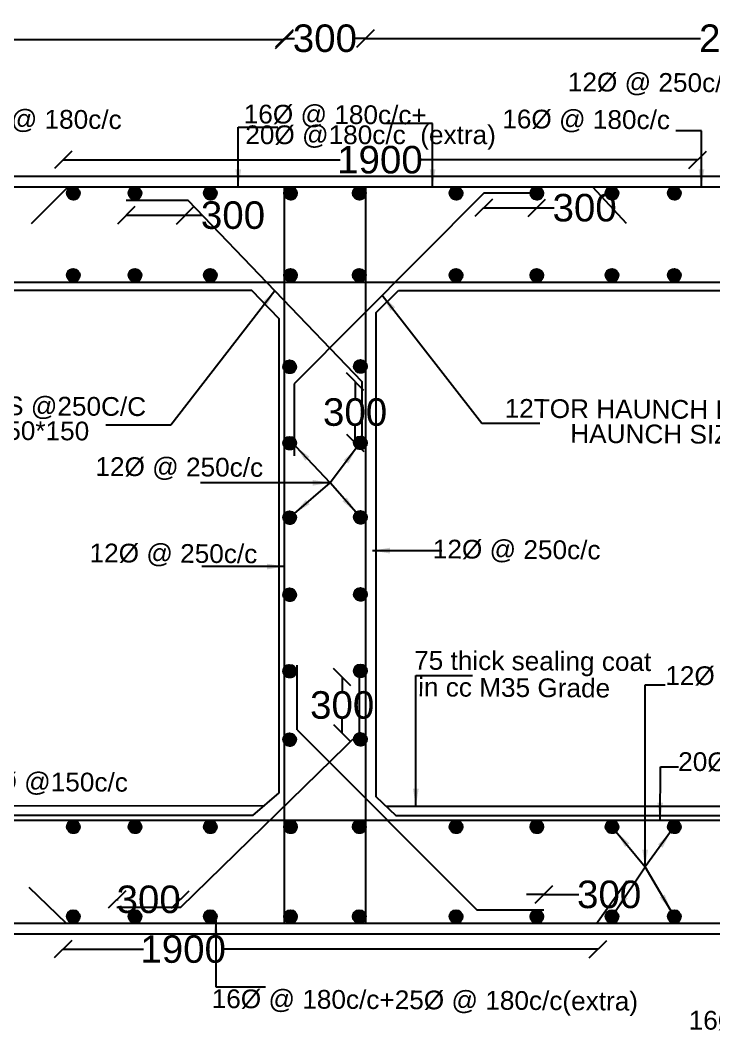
# Model space of a CAD drawing. Header units: millimetres. Extents: x 5124 to 3877021, y 2311 to 45953129.
# Drawn here: x 3862518 to 3866294, y 45940651 to 45946195 of the extents above; entities that cross this region are included whole.
import ezdxf

# ---------------------------------------------------------------- set-up
doc = ezdxf.new("R2010")
doc.units = ezdxf.units.MM
doc.header["$MEASUREMENT"] = 0
doc.layers.add('DIMENSION', color=7, linetype='Continuous')
doc.layers.add('DRAWING', color=7, linetype='Continuous')
doc.styles.get("Standard").update_dxf_attribs({"font": 'arial.ttf', "height": 150})
doc.dimstyles.get("Standard").update_dxf_attribs({"dimtxt": 200, "dimasz": 110, "dimexe": 0.18, "dimexo": 0.0625, "dimgap": 0.09, "dimtad": 0, "dimtih": 1, "dimtoh": 1, "dimdec": 0, "dimzin": 0, "dimdsep": 46, "dimtxsty": 'Standard', "dimblk": 'OBLIQUE', "dimcen": 0.09, "dimse1": 1, "dimse2": 1, "dimadec": 0, "dimazin": 0, "dimtfac": 1, "dimtdec": 0, "dimtofl": 0, "dimtmove": 0, "dimatfit": 3, "dimfxl": 1, "dimtolj": 1, "dimtzin": 0, "dimarcsym": 0})

# ---------------------------------------------------------------- blocks, each defined once
blk = doc.blocks.new('_Oblique')
at = {"color": 0, "linetype": 'ByBlock', "lineweight": -2}
blk.add_line((-0.5, -0.5), (0.5, 0.5), dxfattribs=at)
blk = doc.blocks.new('*D128')
at = {"layer": 'Defpoints', "color": 0, "transparency": 16777216}
for p in [(3863955.9, 45946088.7), (3863955.9, 45945287.4), (3859900.5, 45945269.2)]:
    blk.add_point(p, dxfattribs=at)
at = {"layer": 'DIMENSION', "color": 0, "lineweight": -2, "transparency": 16777216}
for p, q in [((3859900.5, 45946088.7), (3861703.1, 45946088.7)), ((3863955.9, 45946088.7), (3862153.3, 45946088.7))]:
    blk.add_line(p, q, dxfattribs=at)
at = {"layer": 'DIMENSION', "color": 0, "lineweight": -2, "transparency": 16777216, "xscale": 95, "yscale": 95, "zscale": 95, "rotation": 180}
blk.add_blockref('_Oblique', (3859900.5, 45946088.7), dxfattribs=at)
at = {"layer": 'DIMENSION', "color": 0, "lineweight": -2, "transparency": 16777216, "xscale": 95, "yscale": 95, "zscale": 95}
blk.add_blockref('_Oblique', (3863955.9, 45946088.7), dxfattribs=at)
at = {"layer": 'DIMENSION', "color": 0, "transparency": 16777216, "insert": (3861928.2, 45946088.7), "char_height": 150, "attachment_point": 5}
blk.add_mtext('\\A1;2300', dxfattribs=at)
blk = doc.blocks.new('*D132')
at = {"layer": 'Defpoints', "color": 0, "transparency": 16777216}
for p in [(3863095, 45945215.5), (3863415.9, 45945215.5), (3863415.9, 45945132.1)]:
    blk.add_point(p, dxfattribs=at)
at = {"layer": 'DIMENSION', "color": 0, "lineweight": -2, "transparency": 16777216}
for p, q in [((3863095, 45945132.1), (3863415.9, 45945132.1)), ((3863415.9, 45945132.1), (3863510.9, 45945132.1))]:
    blk.add_line(p, q, dxfattribs=at)
at = {"layer": 'DIMENSION', "color": 0, "lineweight": -2, "transparency": 16777216, "xscale": 95, "yscale": 95, "zscale": 95, "rotation": 180}
blk.add_blockref('_Oblique', (3863095, 45945132.1), dxfattribs=at)
at = {"layer": 'DIMENSION', "color": 0, "lineweight": -2, "transparency": 16777216, "xscale": 95, "yscale": 95, "zscale": 95}
blk.add_blockref('_Oblique', (3863415.9, 45945132.1), dxfattribs=at)
at = {"layer": 'DIMENSION', "color": 0, "transparency": 16777216, "insert": (3863676.4, 45945132.1), "char_height": 150, "attachment_point": 5}
blk.add_mtext('\\A1;300', dxfattribs=at)
blk = doc.blocks.new('*D133')
at = {"layer": 'Defpoints', "color": 0, "transparency": 16777216}
for p in [(3864378.2, 45944225.8), (3864341.2, 45943892.2), (3864370.2, 45943892.2)]:
    blk.add_point(p, dxfattribs=at)
at = {"layer": 'DIMENSION', "color": 0, "lineweight": -2, "transparency": 16777216}
for p, q in [((3864341.2, 45944225.8), (3864341.2, 45944135.6)), ((3864341.2, 45943892.2), (3864341.2, 45943982.3))]:
    blk.add_line(p, q, dxfattribs=at)
at = {"layer": 'DIMENSION', "color": 0, "lineweight": -2, "transparency": 16777216, "xscale": 95, "yscale": 95, "zscale": 95}
for p, rotation in [((3864341.2, 45944225.8), 90), ((3864341.2, 45943892.2), 270)]:
    blk.add_blockref('_Oblique', p, dxfattribs=dict(at, rotation=rotation))
at = {"layer": 'DIMENSION', "color": 0, "transparency": 16777216, "insert": (3864341.2, 45944059), "char_height": 150, "attachment_point": 5}
blk.add_mtext('\\A1;300', dxfattribs=at)
blk = doc.blocks.new('*D134')
at = {"layer": 'Defpoints', "color": 0, "transparency": 16777216}
for p in [(3864271, 45942615.1), (3864370.2, 45942615.1), (3864363.4, 45942310.7)]:
    blk.add_point(p, dxfattribs=at)
at = {"layer": 'DIMENSION', "color": 0, "lineweight": -2, "transparency": 16777216}
for p, q in [((3864271, 45942615.1), (3864271, 45942539.6)), ((3864271, 45942310.7), (3864271, 45942386.2))]:
    blk.add_line(p, q, dxfattribs=at)
at = {"layer": 'DIMENSION', "color": 0, "lineweight": -2, "transparency": 16777216, "xscale": 95, "yscale": 95, "zscale": 95}
for p, rotation in [((3864271, 45942615.1), 90), ((3864271, 45942310.7), 270)]:
    blk.add_blockref('_Oblique', p, dxfattribs=dict(at, rotation=rotation))
at = {"layer": 'DIMENSION', "color": 0, "transparency": 16777216, "insert": (3864271, 45942462.9), "char_height": 150, "attachment_point": 5}
blk.add_mtext('\\A1;300', dxfattribs=at)
blk = doc.blocks.new('*D135')
at = {"layer": 'Defpoints', "color": 0, "transparency": 16777216}
for p in [(3863044.7, 45941403.9), (3863044.7, 45941359.4), (3863389.6, 45941359.4)]:
    blk.add_point(p, dxfattribs=at)
at = {"layer": 'DIMENSION', "color": 0, "lineweight": -2, "transparency": 16777216}
for p, q in [((3863044.7, 45941403.9), (3863051.6, 45941403.9)), ((3863389.6, 45941403.9), (3863382.6, 45941403.9))]:
    blk.add_line(p, q, dxfattribs=at)
at = {"layer": 'DIMENSION', "color": 0, "lineweight": -2, "transparency": 16777216, "xscale": 95, "yscale": 95, "zscale": 95, "rotation": 180}
blk.add_blockref('_Oblique', (3863044.7, 45941403.9), dxfattribs=at)
at = {"layer": 'DIMENSION', "color": 0, "lineweight": -2, "transparency": 16777216, "xscale": 95, "yscale": 95, "zscale": 95}
blk.add_blockref('_Oblique', (3863389.6, 45941403.9), dxfattribs=at)
at = {"layer": 'DIMENSION', "color": 0, "transparency": 16777216, "insert": (3863217.1, 45941403.9), "char_height": 150, "attachment_point": 5}
blk.add_mtext('\\A1;300', dxfattribs=at)
blk = doc.blocks.new('*D136')
at = {"layer": 'Defpoints', "color": 0, "transparency": 16777216}
for p in [(3862750.7, 45941273.9), (3865664.3, 45941248.2), (3865664.3, 45941132.9)]:
    blk.add_point(p, dxfattribs=at)
at = {"layer": 'DIMENSION', "color": 0, "lineweight": -2, "transparency": 16777216}
for p, q in [((3862750.7, 45941132.9), (3863188.2, 45941132.9)), ((3865664.3, 45941132.9), (3863621.7, 45941132.9))]:
    blk.add_line(p, q, dxfattribs=at)
at = {"layer": 'DIMENSION', "color": 0, "lineweight": -2, "transparency": 16777216, "xscale": 95, "yscale": 95, "zscale": 95, "rotation": 180}
blk.add_blockref('_Oblique', (3862750.7, 45941132.9), dxfattribs=at)
at = {"layer": 'DIMENSION', "color": 0, "lineweight": -2, "transparency": 16777216, "xscale": 95, "yscale": 95, "zscale": 95}
blk.add_blockref('_Oblique', (3865664.3, 45941132.9), dxfattribs=at)
at = {"layer": 'DIMENSION', "color": 0, "transparency": 16777216, "insert": (3863405, 45941132.9), "char_height": 150, "attachment_point": 5}
blk.add_mtext('\\A1;1900', dxfattribs=at)
blk = doc.blocks.new('*D138')
at = {"layer": 'Defpoints', "color": 0, "transparency": 16777216}
for p in [(3868497.6, 45946096.1), (3864397.6, 45945287.4), (3868497.6, 45945287.4)]:
    blk.add_point(p, dxfattribs=at)
at = {"layer": 'DIMENSION', "color": 0, "lineweight": -2, "transparency": 16777216}
for p, q in [((3864397.6, 45946096.1), (3866222.5, 45946096.1)), ((3868497.6, 45946096.1), (3866672.7, 45946096.1))]:
    blk.add_line(p, q, dxfattribs=at)
at = {"layer": 'DIMENSION', "color": 0, "lineweight": -2, "transparency": 16777216, "xscale": 95, "yscale": 95, "zscale": 95, "rotation": 180}
blk.add_blockref('_Oblique', (3864397.6, 45946096.1), dxfattribs=at)
at = {"layer": 'DIMENSION', "color": 0, "lineweight": -2, "transparency": 16777216, "xscale": 95, "yscale": 95, "zscale": 95}
blk.add_blockref('_Oblique', (3868497.6, 45946096.1), dxfattribs=at)
at = {"layer": 'DIMENSION', "color": 0, "transparency": 16777216, "insert": (3866447.6, 45946096.1), "char_height": 150, "attachment_point": 5}
blk.add_mtext('\\A1;2300', dxfattribs=at)
blk = doc.blocks.new('*D144')
at = {"layer": 'Defpoints', "color": 0, "transparency": 16777216}
for p in [(3865041.5, 45945252.4), (3865330.8, 45945252.4), (3865330.8, 45945172.7)]:
    blk.add_point(p, dxfattribs=at)
at = {"layer": 'DIMENSION', "color": 0, "lineweight": -2, "transparency": 16777216}
for p, q in [((3865041.5, 45945172.7), (3865330.8, 45945172.7)), ((3865330.8, 45945172.7), (3865425.8, 45945172.7))]:
    blk.add_line(p, q, dxfattribs=at)
at = {"layer": 'DIMENSION', "color": 0, "lineweight": -2, "transparency": 16777216, "xscale": 95, "yscale": 95, "zscale": 95, "rotation": 180}
blk.add_blockref('_Oblique', (3865041.5, 45945172.7), dxfattribs=at)
at = {"layer": 'DIMENSION', "color": 0, "lineweight": -2, "transparency": 16777216, "xscale": 95, "yscale": 95, "zscale": 95}
blk.add_blockref('_Oblique', (3865330.8, 45945172.7), dxfattribs=at)
at = {"layer": 'DIMENSION', "color": 0, "transparency": 16777216, "insert": (3865591.3, 45945172.7), "char_height": 150, "attachment_point": 5}
blk.add_mtext('\\A1;300', dxfattribs=at)
blk = doc.blocks.new('*D145')
at = {"layer": 'Defpoints', "color": 0, "transparency": 16777216}
for p in [(3865369.3, 45941430.8), (3865369.3, 45941347.7), (3865369.3, 45941347.7)]:
    blk.add_point(p, dxfattribs=at)
at = {"layer": 'DIMENSION', "color": 0, "lineweight": -2, "transparency": 16777216}
for q in [(3865274.3, 45941430.8), (3865559.3, 45941430.8)]:
    blk.add_line((3865369.3, 45941430.8), q, dxfattribs=at)
at = {"layer": 'DIMENSION', "color": 0, "lineweight": -2, "transparency": 16777216, "xscale": 95, "yscale": 95, "zscale": 95}
blk.add_blockref('_Oblique', (3865369.3, 45941430.8), dxfattribs=at)
at = {"layer": 'DIMENSION', "color": 0, "lineweight": -2, "transparency": 16777216, "xscale": 95, "yscale": 95, "zscale": 95, "rotation": 180}
blk.add_blockref('_Oblique', (3865369.3, 45941430.8), dxfattribs=at)
at = {"layer": 'DIMENSION', "color": 0, "transparency": 16777216, "insert": (3865724.8, 45941430.8), "char_height": 150, "attachment_point": 5}
blk.add_mtext('\\A1;300', dxfattribs=at)
blk = doc.blocks.new('*D158')
at = {"layer": 'Defpoints', "color": 0, "lineweight": -2, "transparency": 16777216}
for p, q in [((3863955.9, 45946096.1), (3864011.3, 45946096.1)), ((3864397.6, 45946096.1), (3864342.3, 45946096.1))]:
    blk.add_line(p, q, dxfattribs=at)
at = {"layer": 'Defpoints', "color": 0, "transparency": 16777216}
for p in [(3864397.6, 45946096.1), (3863955.9, 45945287.4), (3864397.6, 45945287.4)]:
    blk.add_point(p, dxfattribs=at)
at = {"layer": 'Defpoints', "color": 0, "lineweight": -2, "transparency": 16777216, "xscale": 95, "yscale": 95, "zscale": 95, "rotation": 180}
blk.add_blockref('_Oblique', (3863955.9, 45946096.1), dxfattribs=at)
at = {"layer": 'Defpoints', "color": 0, "lineweight": -2, "transparency": 16777216, "xscale": 95, "yscale": 95, "zscale": 95}
blk.add_blockref('_Oblique', (3864397.6, 45946096.1), dxfattribs=at)
at = {"layer": 'Defpoints', "color": 0, "transparency": 16777216, "insert": (3864176.8, 45946096.1), "char_height": 150, "attachment_point": 5}
blk.add_mtext('\\A1;300', dxfattribs=at)
blk = doc.blocks.new('*D125')
at = {"layer": 'Defpoints', "color": 0, "transparency": 16777216}
for p in [(3866206.8, 45945434.2), (3866206.8, 45945287.4), (3862752, 45945265.5)]:
    blk.add_point(p, dxfattribs=at)
at = {"layer": 'DRAWING', "color": 0, "lineweight": -2, "transparency": 16777216}
for p, q in [((3862752, 45945434.2), (3864259.9, 45945434.2)), ((3866206.8, 45945434.2), (3864693.4, 45945434.2))]:
    blk.add_line(p, q, dxfattribs=at)
at = {"layer": 'DRAWING', "color": 0, "lineweight": -2, "transparency": 16777216, "xscale": 95, "yscale": 95, "zscale": 95, "rotation": 180}
blk.add_blockref('_Oblique', (3862752, 45945434.2), dxfattribs=at)
at = {"layer": 'DRAWING', "color": 0, "lineweight": -2, "transparency": 16777216, "xscale": 95, "yscale": 95, "zscale": 95}
blk.add_blockref('_Oblique', (3866206.8, 45945434.2), dxfattribs=at)
at = {"layer": 'DRAWING', "color": 0, "transparency": 16777216, "insert": (3864476.6, 45945434.2), "char_height": 150, "attachment_point": 5}
blk.add_mtext('\\A1;1900', dxfattribs=at)

msp = doc.modelspace()

# ---------------------------------------------------------------- hatches: boundary and pattern name
at = {"layer": 'DRAWING'}
h = msp.add_hatch(dxfattribs=at)
h.set_pattern_fill('ANSI31', color=256, scale=0.463851, style=0)
h.set_pattern_definition([(45, (2195672.788514, 24633625.08241), (-0.04099901149771, 0.04099901149771), [])])
h.paths.add_polyline_path([(3862842, 45945252.4, 0.958694), (3862771.8, 45945255.3), (3862771.8, 45945249.4, 0.958694)])
h = msp.add_hatch(dxfattribs=at)
h.set_pattern_fill('ANSI31', color=256, scale=0.463851, style=0)
h.set_pattern_definition([(45, (2196008.78725, 24633625.08241), (-0.04099901149771, 0.04099901149771), [])])
h.paths.add_polyline_path([(3863178, 45945252.4, 0.958694), (3863107.8, 45945255.3), (3863107.8, 45945249.4, 0.958694)])
h = msp.add_hatch(dxfattribs=at)
h.set_pattern_fill('ANSI31', color=256, scale=0.463851, style=0)
h.set_pattern_definition([(45, (2196418.85768, 24633625.08241), (-0.04099901149771, 0.04099901149771), [])])
h.paths.add_polyline_path([(3863588.1, 45945252.4, 0.958694), (3863517.9, 45945255.3), (3863517.9, 45945249.4, 0.958694)])
h = msp.add_hatch(dxfattribs=at)
h.set_pattern_fill('ANSI31', color=256, scale=0.463851, style=0)
h.set_pattern_definition([(45, (2196855.689075, 24633625.08241), (-0.04099901149771, 0.04099901149771), [])])
h.paths.add_polyline_path([(3864024.9, 45945252.4, 0.958694), (3863954.7, 45945255.3), (3863954.7, 45945249.4, 0.958694)])
h = msp.add_hatch(dxfattribs=at)
h.set_pattern_fill('ANSI31', color=256, scale=0.463851, style=0)
h.set_pattern_definition([(45, (2197229.747844, 24633625.08241), (-0.04099901149771, 0.04099901149771), [])])
h.paths.add_polyline_path([(3864398.9, 45945252.4, 0.958694), (3864328.8, 45945255.3), (3864328.8, 45945249.4, 0.958694)])
h = msp.add_hatch(dxfattribs=at)
h.set_pattern_fill('ANSI31', color=256, scale=0.463851, style=0)
h.set_pattern_definition([(45, (2197757.17005, 24633625.08241), (-0.04099901149771, 0.04099901149771), [])])
h.paths.add_polyline_path([(3864926.4, 45945252.4, 0.958694), (3864856.2, 45945255.3), (3864856.2, 45945249.4, 0.958694)])
h = msp.add_hatch(dxfattribs=at)
h.set_pattern_fill('ANSI31', color=256, scale=0.463851, style=0)
h.set_pattern_definition([(45, (2198196.77665, 24633625.08241), (-0.04099901149771, 0.04099901149771), [])])
h.paths.add_polyline_path([(3865366, 45945252.4, 0.958694), (3865295.8, 45945255.3), (3865295.8, 45945249.4, 0.958694)])
h = msp.add_hatch(dxfattribs=at)
h.set_pattern_fill('ANSI31', color=256, scale=0.463851, style=0)
h.set_pattern_definition([(45, (2198606.5167, 24633625.08241), (-0.04099901149771, 0.04099901149771), [])])
h.paths.add_polyline_path([(3865775.7, 45945252.4, 0.958694), (3865705.6, 45945255.3), (3865705.6, 45945249.4, 0.958694)])
h = msp.add_hatch(dxfattribs=at)
h.set_pattern_fill('ANSI31', color=256, scale=0.463851, style=0)
h.set_pattern_definition([(45, (2198945.95141, 24633625.08241), (-0.04099901149771, 0.04099901149771), [])])
h.paths.add_polyline_path([(3866115.2, 45945252.4, 0.958694), (3866045, 45945255.3), (3866045, 45945249.4, 0.958694)])
h = msp.add_hatch(dxfattribs=at)
h.set_pattern_fill('ANSI31', color=256, scale=0.463851, style=0)
h.set_pattern_definition([(45, (2195672.788514, 24633177.99368), (-0.04099901149771, 0.04099901149771), [])])
h.paths.add_polyline_path([(3862842, 45944805.3, 0.958694), (3862771.8, 45944808.2), (3862771.8, 45944802.3, 0.958694)])
h = msp.add_hatch(dxfattribs=at)
h.set_pattern_fill('ANSI31', color=256, scale=0.463851, style=0)
h.set_pattern_definition([(45, (2196008.78725, 24633177.99368), (-0.04099901149771, 0.04099901149771), [])])
h.paths.add_polyline_path([(3863178, 45944805.3, 0.958694), (3863107.8, 45944808.2), (3863107.8, 45944802.3, 0.958694)])
h = msp.add_hatch(dxfattribs=at)
h.set_pattern_fill('ANSI31', color=256, scale=0.463851, style=0)
h.set_pattern_definition([(45, (2196418.85768, 24633177.99368), (-0.04099901149771, 0.04099901149771), [])])
h.paths.add_polyline_path([(3863588.1, 45944805.3, 0.958694), (3863517.9, 45944808.2), (3863517.9, 45944802.3, 0.958694)])
h = msp.add_hatch(dxfattribs=at)
h.set_pattern_fill('ANSI31', color=256, scale=0.463851, style=0)
h.set_pattern_definition([(45, (2196855.689075, 24633177.99368), (-0.04099901149771, 0.04099901149771), [])])
h.paths.add_polyline_path([(3864024.9, 45944805.3, 0.958694), (3863954.7, 45944808.2), (3863954.7, 45944802.3, 0.958694)])
h = msp.add_hatch(dxfattribs=at)
h.set_pattern_fill('ANSI31', color=256, scale=0.463851, style=0)
h.set_pattern_definition([(45, (2197229.747844, 24633177.99368), (-0.04099901149771, 0.04099901149771), [])])
h.paths.add_polyline_path([(3864398.9, 45944805.3, 0.958694), (3864328.8, 45944808.2), (3864328.8, 45944802.3, 0.958694)])
h = msp.add_hatch(dxfattribs=at)
h.set_pattern_fill('ANSI31', color=256, scale=0.463851, style=0)
h.set_pattern_definition([(45, (2197757.17005, 24633177.99368), (-0.04099901149771, 0.04099901149771), [])])
h.paths.add_polyline_path([(3864926.4, 45944805.3, 0.958694), (3864856.2, 45944808.2), (3864856.2, 45944802.3, 0.958694)])
h = msp.add_hatch(dxfattribs=at)
h.set_pattern_fill('ANSI31', color=256, scale=0.463851, style=0)
h.set_pattern_definition([(45, (2198196.77665, 24633177.99368), (-0.04099901149771, 0.04099901149771), [])])
h.paths.add_polyline_path([(3865366, 45944805.3, 0.958694), (3865295.8, 45944808.2), (3865295.8, 45944802.3, 0.958694)])
h = msp.add_hatch(dxfattribs=at)
h.set_pattern_fill('ANSI31', color=256, scale=0.463851, style=0)
h.set_pattern_definition([(45, (2198606.5167, 24633177.99368), (-0.04099901149771, 0.04099901149771), [])])
h.paths.add_polyline_path([(3865775.7, 45944805.3, 0.958694), (3865705.6, 45944808.2), (3865705.6, 45944802.3, 0.958694)])
h = msp.add_hatch(dxfattribs=at)
h.set_pattern_fill('ANSI31', color=256, scale=0.463851, style=0)
h.set_pattern_definition([(45, (2198945.95141, 24633177.99368), (-0.04099901149771, 0.04099901149771), [])])
h.paths.add_polyline_path([(3866115.2, 45944805.3, 0.958694), (3866045, 45944808.2), (3866045, 45944802.3, 0.958694)])
h = msp.add_hatch(dxfattribs=at)
h.set_pattern_fill('ANSI31', color=256, scale=0.463851, style=0)
h.set_pattern_definition([(45, (2196850.656223, 24632679.62205), (-0.04099901149771, 0.04099901149771), [])])
h.paths.add_polyline_path([(3864019.9, 45944306.9, 0.958694), (3863949.7, 45944309.9), (3863949.7, 45944303.9, 0.958694)])
h = msp.add_hatch(dxfattribs=at)
h.set_pattern_fill('ANSI31', color=256, scale=0.463851, style=0)
h.set_pattern_definition([(45, (2197236.100875, 24632681.399324), (-0.04099901149771, 0.04099901149771), [])])
h.paths.add_polyline_path([(3864405.3, 45944308.7, 0.958694), (3864335.2, 45944311.6), (3864335.2, 45944305.7, 0.958694)])
h = msp.add_hatch(dxfattribs=at)
h.set_pattern_fill('ANSI31', color=256, scale=0.463851, style=0)
h.set_pattern_definition([(45, (2196850.656223, 24632263.127514), (-0.04099901149771, 0.04099901149771), [])])
h.paths.add_polyline_path([(3864019.9, 45943890.4, 0.958694), (3863949.7, 45943893.4), (3863949.7, 45943887.4, 0.958694)])
h = msp.add_hatch(dxfattribs=at)
h.set_pattern_fill('ANSI31', color=256, scale=0.463851, style=0)
h.set_pattern_definition([(45, (2197236.100875, 24632264.904786), (-0.04099901149771, 0.04099901149771), [])])
h.paths.add_polyline_path([(3864405.3, 45943892.2, 0.958694), (3864335.2, 45943895.1), (3864335.2, 45943889.2, 0.958694)])
h = msp.add_hatch(dxfattribs=at)
h.set_pattern_fill('ANSI31', color=256, scale=0.463851, style=0)
h.set_pattern_definition([(45, (2196850.656223, 24631857.44982), (-0.04099901149771, 0.04099901149771), [])])
h.paths.add_polyline_path([(3864019.9, 45943484.7, 0.958694), (3863949.7, 45943487.7), (3863949.7, 45943481.8, 0.958694)])
h = msp.add_hatch(dxfattribs=at)
h.set_pattern_fill('ANSI31', color=256, scale=0.463851, style=0)
h.set_pattern_definition([(45, (2197236.100875, 24631859.227095), (-0.04099901149771, 0.04099901149771), [])])
h.paths.add_polyline_path([(3864405.3, 45943486.5, 0.958694), (3864335.2, 45943489.5), (3864335.2, 45943483.5, 0.958694)])
h = msp.add_hatch(dxfattribs=at)
h.set_pattern_fill('ANSI31', color=256, scale=0.463851, style=0)
h.set_pattern_definition([(45, (2196850.656223, 24631437.61524), (-0.04099901149771, 0.04099901149771), [])])
h.paths.add_polyline_path([(3864019.9, 45943064.9, 0.958694), (3863949.7, 45943067.8), (3863949.7, 45943061.9, 0.958694)])
h = msp.add_hatch(dxfattribs=at)
h.set_pattern_fill('ANSI31', color=256, scale=0.463851, style=0)
h.set_pattern_definition([(45, (2197236.100875, 24631439.39251), (-0.04099901149771, 0.04099901149771), [])])
h.paths.add_polyline_path([(3864405.3, 45943066.7, 0.958694), (3864335.2, 45943069.6), (3864335.2, 45943063.7, 0.958694)])
h = msp.add_hatch(dxfattribs=at)
h.set_pattern_fill('ANSI31', color=256, scale=0.463851, style=0)
h.set_pattern_definition([(45, (2196850.656223, 24631021.151344), (-0.04099901149771, 0.04099901149771), [])])
h.paths.add_polyline_path([(3864019.9, 45942648.4, 0.958694), (3863949.7, 45942651.4), (3863949.7, 45942645.5, 0.958694)])
h = msp.add_hatch(dxfattribs=at)
h.set_pattern_fill('ANSI31', color=256, scale=0.463851, style=0)
h.set_pattern_definition([(45, (2197236.100875, 24631022.928617), (-0.04099901149771, 0.04099901149771), [])])
h.paths.add_polyline_path([(3864405.3, 45942650.2, 0.958694), (3864335.2, 45942653.2), (3864335.2, 45942647.2, 0.958694)])
h = msp.add_hatch(dxfattribs=at)
h.set_pattern_fill('ANSI31', color=256, scale=0.463851, style=0)
h.set_pattern_definition([(45, (2196850.656223, 24630647.92419), (-0.04099901149771, 0.04099901149771), [])])
h.paths.add_polyline_path([(3864019.9, 45942275.2, 0.958694), (3863949.7, 45942278.2), (3863949.7, 45942272.2, 0.958694)])
h = msp.add_hatch(dxfattribs=at)
h.set_pattern_fill('ANSI31', color=256, scale=0.463851, style=0)
h.set_pattern_definition([(45, (2197236.100875, 24630649.701463), (-0.04099901149771, 0.04099901149771), [])])
h.paths.add_polyline_path([(3864405.3, 45942277, 0.958694), (3864335.2, 45942279.9), (3864335.2, 45942274, 0.958694)])
h = msp.add_hatch(dxfattribs=at)
h.set_pattern_fill('ANSI31', color=256, scale=0.463851, style=0)
h.set_pattern_definition([(45, (2195672.788514, 24630172.96353), (-0.04099901149771, 0.04099901149771), [])])
h.paths.add_polyline_path([(3862842, 45941800.2, 0.958694), (3862771.8, 45941803.2), (3862771.8, 45941797.3, 0.958694)])
h = msp.add_hatch(dxfattribs=at)
h.set_pattern_fill('ANSI31', color=256, scale=0.463851, style=0)
h.set_pattern_definition([(45, (2196008.78725, 24630172.96353), (-0.04099901149771, 0.04099901149771), [])])
h.paths.add_polyline_path([(3863178, 45941800.2, 0.958694), (3863107.8, 45941803.2), (3863107.8, 45941797.3, 0.958694)])
h = msp.add_hatch(dxfattribs=at)
h.set_pattern_fill('ANSI31', color=256, scale=0.463851, style=0)
h.set_pattern_definition([(45, (2196418.85768, 24630172.96353), (-0.04099901149771, 0.04099901149771), [])])
h.paths.add_polyline_path([(3863588.1, 45941800.2, 0.958694), (3863517.9, 45941803.2), (3863517.9, 45941797.3, 0.958694)])
h = msp.add_hatch(dxfattribs=at)
h.set_pattern_fill('ANSI31', color=256, scale=0.463851, style=0)
h.set_pattern_definition([(45, (2196855.689075, 24630172.96353), (-0.04099901149771, 0.04099901149771), [])])
h.paths.add_polyline_path([(3864024.9, 45941800.2, 0.958694), (3863954.7, 45941803.2), (3863954.7, 45941797.3, 0.958694)])
h = msp.add_hatch(dxfattribs=at)
h.set_pattern_fill('ANSI31', color=256, scale=0.463851, style=0)
h.set_pattern_definition([(45, (2197229.747844, 24630172.96353), (-0.04099901149771, 0.04099901149771), [])])
h.paths.add_polyline_path([(3864398.9, 45941800.2, 0.958694), (3864328.8, 45941803.2), (3864328.8, 45941797.3, 0.958694)])
h = msp.add_hatch(dxfattribs=at)
h.set_pattern_fill('ANSI31', color=256, scale=0.463851, style=0)
h.set_pattern_definition([(45, (2197757.17005, 24630172.96353), (-0.04099901149771, 0.04099901149771), [])])
h.paths.add_polyline_path([(3864926.4, 45941800.2, 0.958694), (3864856.2, 45941803.2), (3864856.2, 45941797.3, 0.958694)])
h = msp.add_hatch(dxfattribs=at)
h.set_pattern_fill('ANSI31', color=256, scale=0.463851, style=0)
h.set_pattern_definition([(45, (2198196.77665, 24630172.96353), (-0.04099901149771, 0.04099901149771), [])])
h.paths.add_polyline_path([(3865366, 45941800.2, 0.958694), (3865295.8, 45941803.2), (3865295.8, 45941797.3, 0.958694)])
h = msp.add_hatch(dxfattribs=at)
h.set_pattern_fill('ANSI31', color=256, scale=0.463851, style=0)
h.set_pattern_definition([(45, (2198606.5167, 24630172.96353), (-0.04099901149771, 0.04099901149771), [])])
h.paths.add_polyline_path([(3865775.7, 45941800.2, 0.958694), (3865705.6, 45941803.2), (3865705.6, 45941797.3, 0.958694)])
h = msp.add_hatch(dxfattribs=at)
h.set_pattern_fill('ANSI31', color=256, scale=0.463851, style=0)
h.set_pattern_definition([(45, (2198945.95141, 24630172.96353), (-0.04099901149771, 0.04099901149771), [])])
h.paths.add_polyline_path([(3866115.2, 45941800.2, 0.958694), (3866045, 45941803.2), (3866045, 45941797.3, 0.958694)])
h = msp.add_hatch(dxfattribs=at)
h.set_pattern_fill('ANSI31', color=256, scale=0.463851, style=0)
h.set_pattern_definition([(45, (2195672.788514, 24629683.508905), (-0.04099901149771, 0.04099901149771), [])])
h.paths.add_polyline_path([(3862842, 45941310.8, 0.958694), (3862771.8, 45941313.7), (3862771.8, 45941307.8, 0.958694)])
h = msp.add_hatch(dxfattribs=at)
h.set_pattern_fill('ANSI31', color=256, scale=0.463851, style=0)
h.set_pattern_definition([(45, (2196008.78725, 24629683.508905), (-0.04099901149771, 0.04099901149771), [])])
h.paths.add_polyline_path([(3863178, 45941310.8, 0.958694), (3863107.8, 45941313.7), (3863107.8, 45941307.8, 0.958694)])
h = msp.add_hatch(dxfattribs=at)
h.set_pattern_fill('ANSI31', color=256, scale=0.463851, style=0)
h.set_pattern_definition([(45, (2196418.85768, 24629683.508905), (-0.04099901149771, 0.04099901149771), [])])
h.paths.add_polyline_path([(3863588.1, 45941310.8, 0.958694), (3863517.9, 45941313.7), (3863517.9, 45941307.8, 0.958694)])
h = msp.add_hatch(dxfattribs=at)
h.set_pattern_fill('ANSI31', color=256, scale=0.463851, style=0)
h.set_pattern_definition([(45, (2196855.689075, 24629683.508905), (-0.04099901149771, 0.04099901149771), [])])
h.paths.add_polyline_path([(3864024.9, 45941310.8, 0.958694), (3863954.7, 45941313.7), (3863954.7, 45941307.8, 0.958694)])
h = msp.add_hatch(dxfattribs=at)
h.set_pattern_fill('ANSI31', color=256, scale=0.463851, style=0)
h.set_pattern_definition([(45, (2197229.747844, 24629683.508905), (-0.04099901149771, 0.04099901149771), [])])
h.paths.add_polyline_path([(3864398.9, 45941310.8, 0.958694), (3864328.8, 45941313.7), (3864328.8, 45941307.8, 0.958694)])
h = msp.add_hatch(dxfattribs=at)
h.set_pattern_fill('ANSI31', color=256, scale=0.463851, style=0)
h.set_pattern_definition([(45, (2197757.17005, 24629683.508905), (-0.04099901149771, 0.04099901149771), [])])
h.paths.add_polyline_path([(3864926.4, 45941310.8, 0.958694), (3864856.2, 45941313.7), (3864856.2, 45941307.8, 0.958694)])
h = msp.add_hatch(dxfattribs=at)
h.set_pattern_fill('ANSI31', color=256, scale=0.463851, style=0)
h.set_pattern_definition([(45, (2198196.77665, 24629683.508905), (-0.04099901149771, 0.04099901149771), [])])
h.paths.add_polyline_path([(3865366, 45941310.8, 0.958694), (3865295.8, 45941313.7), (3865295.8, 45941307.8, 0.958694)])
h = msp.add_hatch(dxfattribs=at)
h.set_pattern_fill('ANSI31', color=256, scale=0.463851, style=0)
h.set_pattern_definition([(45, (2198606.5167, 24629683.508905), (-0.04099901149771, 0.04099901149771), [])])
h.paths.add_polyline_path([(3865775.7, 45941310.8, 0.958694), (3865705.6, 45941313.7), (3865705.6, 45941307.8, 0.958694)])
h = msp.add_hatch(dxfattribs=at)
h.set_pattern_fill('ANSI31', color=256, scale=0.463851, style=0)
h.set_pattern_definition([(45, (2198945.95141, 24629683.508905), (-0.04099901149771, 0.04099901149771), [])])
h.paths.add_polyline_path([(3866115.2, 45941310.8, 0.958694), (3866045, 45941313.7), (3866045, 45941307.8, 0.958694)])

# ---------------------------------------------------------------- linework, layer by layer
at = {"layer": 'Defpoints'}
for points in [[(3864009.2, 45944214.4), (3864009.2, 45943822.4)], [(3864026.2, 45942328.8), (3864026.2, 45942681.6)]]:
    msp.add_lwpolyline(points, dxfattribs=at)
at = {"layer": 'DIMENSION'}
for p, q in [((3854918.8, 45945345.4), (3864455.6, 45945345.4)), ((3864455.6, 45941215.8), (3854918.8, 45941215.8))]:
    msp.add_line(p, q, dxfattribs=at)
for points in [[(3864455.6, 45945345.4), (3873456, 45945345.4), (3873456, 45941215.8), (3864455.6, 45941215.8)], [(3862777.9, 45945287.4), (3862577.3, 45945086)], [(3863955.9, 45945287.4), (3863955.9, 45941273.9)], [(3864397.6, 45945287.4), (3873398, 45945287.4), (3873398, 45941273.9), (3864397.6, 45941273.9)], [(3865634.9, 45945287.4), (3865818.1, 45945090.1)], [(3854976.9, 45944768.4), (3864397.6, 45944768.4)], [(3864397.6, 45944768.4), (3873398, 45944768.4)], [(3854976.9, 45941836.9), (3864397.6, 45941836.9)], [(3864397.6, 45941836.9), (3873398, 45941836.9)], [(3862769.6, 45941273.9), (3862566, 45941469)], [(3865656.1, 45941273.9), (3865820.5, 45941505.1)]]:
    msp.add_lwpolyline(points, dxfattribs=at)
msp.add_lwpolyline([(3854976.9, 45945287.4), (3864397.6, 45945287.4), (3864397.6, 45941273.9), (3854976.9, 45941273.9)], close=True, dxfattribs=at)
at = {"layer": 'DRAWING'}
for points in [[(3865330.8, 45945252.4), (3865041.5, 45945252.4), (3864009.2, 45944214.4)], [(3863095, 45945215.5), (3863415.9, 45945215.5), (3863429.6, 45945215.5), (3864378.2, 45944225.8), (3864378.2, 45943910.4)], [(3860120.3, 45944724.3), (3863777.4, 45944724.1), (3863925.5, 45944570), (3863925.5, 45941985.5), (3863782.7, 45941861.7), (3860031.4, 45941861.7), (3859922.2, 45941964.9), (3859950.1, 45944545.8), (3860120.3, 45944724.3)], [(3864577.8, 45944723), (3868310.8, 45944723), (3868459, 45944568.9), (3868459, 45941984.4), (3868316.1, 45941860.6), (3864564.9, 45941860.6), (3864455.6, 45941963.8), (3864455.6, 45944602.5), (3864577.8, 45944723)], [(3864363.4, 45942662.2), (3864363.4, 45942310.7), (3863389.6, 45941359.4), (3863044.7, 45941359.4)], [(3864026.2, 45942328.8), (3865003.4, 45941347.7), (3865369.3, 45941347.7)], [(3859976.8, 45941913.3), (3863845.8, 45941916.4)], [(3864510.3, 45941912.2), (3868376.3, 45941912.7)]]:
    msp.add_lwpolyline(points, dxfattribs=at)
for centre in [(3862806.9, 45945252.4), (3863142.9, 45945252.4), (3863552.9, 45945252.4), (3863989.8, 45945252.4), (3864363.8, 45945252.4), (3864891.2, 45945252.4), (3865330.8, 45945252.4), (3865740.6, 45945252.4), (3866080, 45945252.4), (3862806.9, 45944805.3), (3863142.9, 45944805.3), (3863552.9, 45944805.3), (3863989.8, 45944805.3), (3864363.8, 45944805.3), (3864891.2, 45944805.3), (3865330.8, 45944805.3), (3865740.6, 45944805.3), (3866080, 45944805.3), (3863984.7, 45944306.9), (3864370.2, 45944308.7), (3863984.7, 45943890.4), (3864370.2, 45943892.2), (3863984.7, 45943484.7), (3864370.2, 45943486.5), (3863984.7, 45943064.9), (3864370.2, 45943066.7), (3863984.7, 45942648.4), (3864370.2, 45942650.2), (3863984.7, 45942275.2), (3864370.2, 45942277), (3862806.9, 45941800.2), (3863142.9, 45941800.2), (3863552.9, 45941800.2), (3863989.8, 45941800.2), (3864363.8, 45941800.2), (3864891.2, 45941800.2), (3865330.8, 45941800.2), (3865740.6, 45941800.2), (3866080, 45941800.2), (3862806.9, 45941310.8), (3863142.9, 45941310.8), (3863552.9, 45941310.8), (3863989.8, 45941310.8), (3864363.8, 45941310.8), (3864891.2, 45941310.8), (3865330.8, 45941310.8), (3865740.6, 45941310.8), (3866080, 45941310.8)]:
    msp.add_circle(centre, 35.1, dxfattribs=at)

# ---------------------------------------------------------------- texts
for s, p in [('12Ø @ 250c/c ', (3865499.5, 45945808.3)), ('16Ø @ 180c/c+', (3863734.5, 45945633.4)), ('16Ø @ 180c/c ', (3862156.6, 45945607.9)), ('16Ø @ 180c/c ', (3865142.5, 45945606.7)), ('12TOR HAUNCH BARS @250C/C', (3860998.9, 45944051.6)), ('12TOR HAUNCH BARS @250C/C', (3865155.3, 45944029.5)), (' HAUNCH SIZE 150*150', (3861316.7, 45943914.9)), (' HAUNCH SIZE 150*150', (3865473.1, 45943892.7)), ('12Ø @ 250c/c ', (3862926.8, 45943712.6)), ('12Ø @ 250c/c ', (3862895.1, 45943241.7)), ('12Ø @ 250c/c ', (3864764.2, 45943262.9)), ('75 thick sealing coat', (3864662.6, 45942656.4)), ('12Ø @ 250c/c ', (3866030.3, 45942573.6)), ('in cc M35 Grade', (3864684.2, 45942510.9)), ('20Ø @150c/c', (3866100.5, 45942104.7)), ('20Ø @150c/c', (3862229.8, 45941996.7)), ('16Ø @ 180c/c+25Ø @ 180c/c(extra)', (3863560.1, 45940812.6)), ('16Ø @ 180c/c+25Ø @ 180c/c(extra)', (3866157.5, 45940695.5))]:
    msp.add_text(s, height=102.047, rotation=359.6571, dxfattribs=at).set_placement(p)
at = {"layer": 'DRAWING', "insert": (3863703.7, 45945622), "char_height": 102.047, "width": 1479.181, "attachment_point": 1}
msp.add_mtext(' 20Ø @180c/c  (extra) ', dxfattribs=at)

# ---------------------------------------------------------------- dimensions: what is measured, and where the dimension line sits
at = {"layer": 'Defpoints'}
dim = msp.add_linear_dim(base=(3864397.6, 45946096.1), p1=(3863955.9, 45945287.4), p2=(3864397.6, 45945287.4), text='300', dimstyle='Standard', override={"dimasz": 95, "dimfxl": 2000, "dimarcsym": 1}, dxfattribs=at)
dim.commit()
dim.dimension.update_dxf_attribs({"geometry": '*D158', "text_midpoint": (3864176.8, 45946096.1)})
at = {"layer": 'DIMENSION'}
for base, p1, p2, text, picture, middle in [((3863955.9, 45946088.7), (3859900.5, 45945269.2), (3863955.9, 45945287.4), '2300', '*D128', (3861928.2, 45946088.7)), ((3868497.6, 45946096.1), (3864397.6, 45945287.4), (3868497.6, 45945287.4), '2300', '*D138', (3866447.6, 45946096.1)), ((3863415.9, 45945132.1), (3863095, 45945215.5), (3863415.9, 45945215.5), '300', '*D132', (3863676.4, 45945132.1)), ((3865330.8, 45945172.7), (3865041.5, 45945252.4), (3865330.8, 45945252.4), '300', '*D144', (3865591.3, 45945172.7)), ((3865369.3, 45941430.8), (3865369.3, 45941347.7), (3865369.3, 45941347.7), '300', '*D145', (3865724.8, 45941430.8)), ((3863044.7, 45941403.9), (3863389.6, 45941359.4), (3863044.7, 45941359.4), '300', '*D135', (3863217.1, 45941403.9))]:
    dim = msp.add_linear_dim(base=base, p1=p1, p2=p2, text=text, dimstyle='Standard', override={"dimasz": 95, "dimfxl": 2000, "dimarcsym": 1}, dxfattribs=at)
    dim.commit()
    dim.dimension.update_dxf_attribs({"geometry": picture, "text_midpoint": middle})
for base, p1, p2, picture, middle in [((3864341.2, 45943892.2), (3864378.2, 45944225.8), (3864370.2, 45943892.2), '*D133', (3864341.2, 45944059)), ((3864271, 45942615.1), (3864363.4, 45942310.7), (3864370.2, 45942615.1), '*D134', (3864271, 45942462.9))]:
    dim = msp.add_linear_dim(base=base, p1=p1, p2=p2, angle=90, text='300', dimstyle='Standard', override={"dimasz": 95, "dimfxl": 2000, "dimarcsym": 1}, dxfattribs=at)
    dim.commit()
    dim.dimension.update_dxf_attribs({"geometry": picture, "text_midpoint": middle})
dim = msp.add_linear_dim(base=(3865664.3, 45941132.9), p1=(3862750.7, 45941273.9), p2=(3865664.3, 45941248.2), text='1900', dimstyle='Standard', override={"dimasz": 95, "dimfxl": 2000, "dimarcsym": 1}, dxfattribs=at)
dim.commit()
dim.dimension.update_dxf_attribs({"geometry": '*D136', "text_midpoint": (3863405, 45941132.9), "dimtype": 160})
at = {"layer": 'DRAWING'}
dim = msp.add_linear_dim(base=(3866206.8, 45945434.2), p1=(3862752, 45945265.5), p2=(3866206.8, 45945287.4), text='1900', dimstyle='Standard', override={"dimasz": 95, "dimfxl": 2000, "dimarcsym": 1}, dxfattribs=at)
dim.commit()
dim.dimension.update_dxf_attribs({"geometry": '*D125', "text_midpoint": (3864476.6, 45945434.2), "dimtype": 160})

# ---------------------------------------------------------------- leaders
for points in [[(3863705.2, 45945287.4), (3863705.2, 45945612.5), (3863920.6, 45945612.5)], [(3864763.4, 45945287.4), (3864763.4, 45945632.3), (3864514.5, 45945632.3)], [(3866227.5, 45945287.4), (3866227.5, 45945592.8), (3866087.6, 45945592.8)], [(3863903.9, 45944720.7), (3863337.5, 45943987.9), (3862984, 45943987.9)], [(3864488.5, 45944696.3), (3865031.3, 45943999.1), (3865348, 45943999.1)], [(3864016.2, 45943874.8), (3864204.9, 45943674.6)], [(3864348.9, 45943864.2), (3864204.9, 45943674.6)], [(3864204.9, 45943674.6), (3863499.1, 45943674.6)], [(3864011.3, 45943507.7), (3864204.9, 45943674.6)], [(3864347, 45943512.9), (3864204.9, 45943674.6)], [(3864436.1, 45943305.1), (3864812.9, 45943305.1)], [(3863955.9, 45943218.2), (3863506.7, 45943218.2)], [(3864672.1, 45941912.2), (3864672.1, 45942624.1), (3864981.4, 45942624.1)], [(3865920.8, 45941581.2), (3865920.8, 45942573.6), (3866030.3, 45942573.6)], [(3866001.9, 45941836.9), (3866004.2, 45942126.1), (3866101.8, 45942126.1)], [(3865763.2, 45941773.3), (3865920.8, 45941581.2)], [(3866059.4, 45941771.8), (3865920.8, 45941581.2)], [(3865760.1, 45941340), (3865920.8, 45941581.2)], [(3866062.2, 45941341.1), (3865920.8, 45941581.2)], [(3863582.1, 45941291.2), (3863582.1, 45940928.5), (3863853.8, 45940928.5)]]:
    msp.add_leader(points, dimstyle='Standard', override={"dimasz": 95, "dimgap": 0.09, "dimtad": 0, "dimfxl": 2000, "dimarcsym": 1}, dxfattribs=at)

doc.saveas('drawing.dxf')
